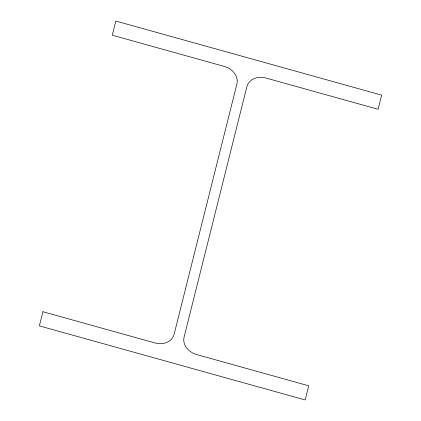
<?xml version="1.0" encoding="UTF-8"?>
<svg xmlns="http://www.w3.org/2000/svg" width="421" height="421" viewBox="0 0 421 421"><rect width="100%" height="100%" fill="white"/><g stroke="black" fill="none" stroke-linecap="round" stroke-linejoin="round"><path stroke-width="0.63" d="M42.916 311.724L39.369 325.88L305.172 399.95L308.725 385.794L196.633 354.556A16.44 13.451 18.6 0 1 184.082 337.089L246.89 86.689A16.44 13.451 18.6 0 1 265.988 78.038L378.084 109.276L381.631 95.12L115.828 21.05L112.275 35.206L224.367 66.444A16.44 13.451 18.6 0 1 236.918 83.911L174.11 334.311A16.44 13.451 18.6 0 1 155.012 342.962L42.916 311.724"/></g></svg>
